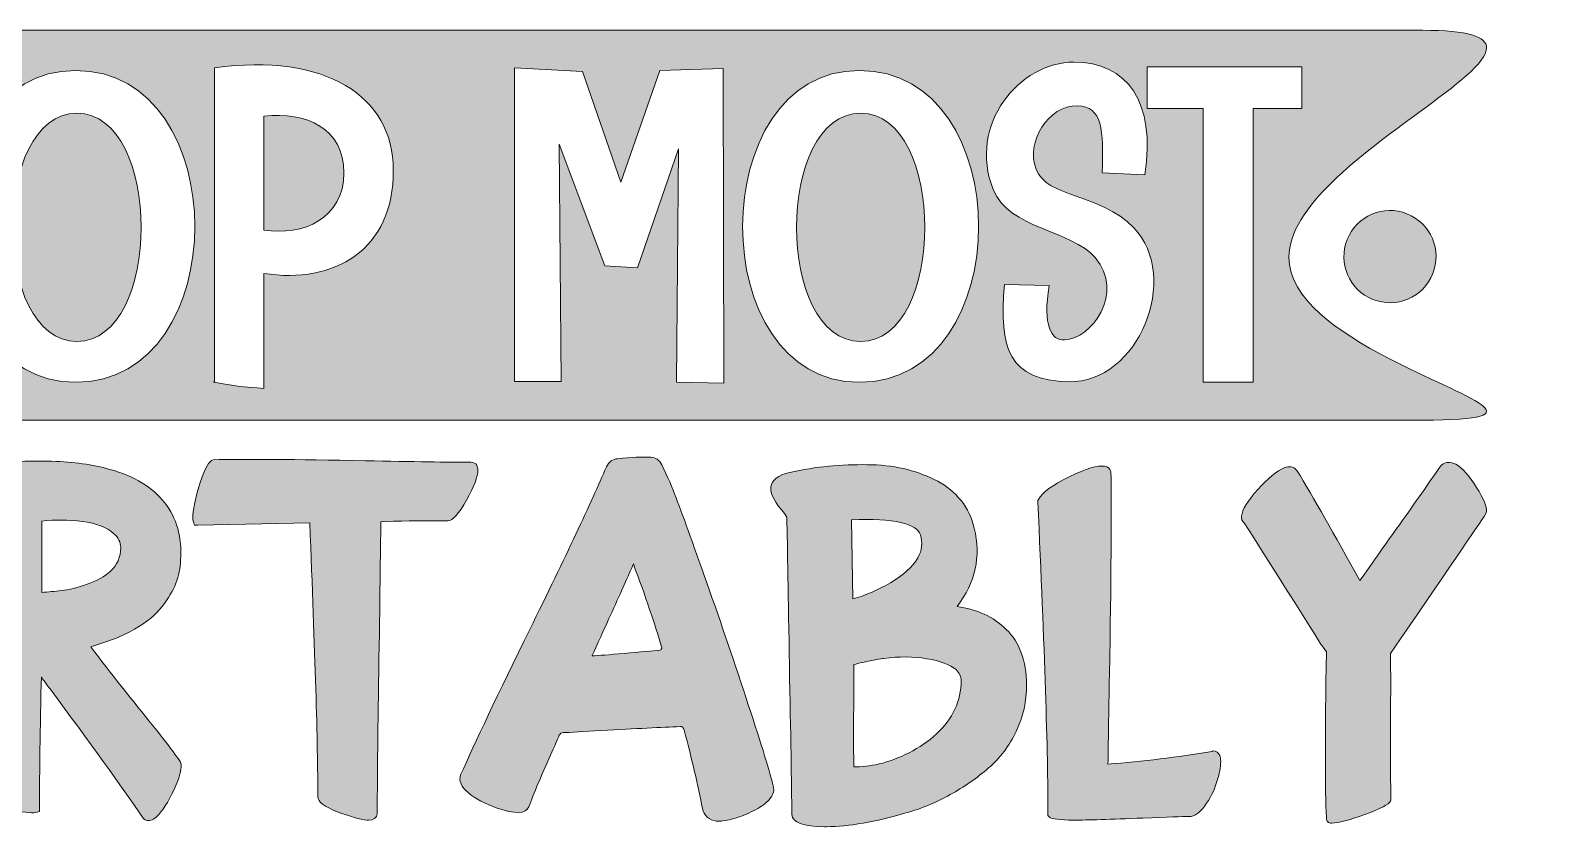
# Model space of a CAD drawing. Header units: inches. Extents: x 155 to 924, y -1017 to -64.
# Drawn here: x 539.6 to 924, y -1016.5 to -814.6 of the extents above; entities that cross this region are included whole.
import ezdxf

# ---------------------------------------------------------------- set-up
doc = ezdxf.new("R2010")
doc.units = ezdxf.units.IN
doc.header["$MEASUREMENT"] = 0
doc.layers.add('Layer 1', color=7, linetype='Continuous')

# ---------------------------------------------------------------- blocks, each defined once
blk = doc.blocks.new('block 5')
at = {"layer": 'Layer 1', "true_color": 0xffffff}
h = blk.add_hatch(color=7, dxfattribs=at)
h.dxf.hatch_style = 2
edge = h.paths.add_edge_path()
edge.add_spline(control_points=[(577.46, -999.76), (578.24, -1000.7), (577.91, -1002.81), (576.5, -1006.07), (575.08, -1009.34), (573.64, -1011.79), (572.18, -1013.42), (571.23, -1014.45), (570.33, -1014.97), (569.47, -1014.97), (569.13, -1014.97), (568.78, -1014.84), (568.44, -1014.58), (568.44, -1014.58), (568.18, -1014.32), (568.18, -1014.32), (562.6, -1006.16), (554.73, -995.24), (544.59, -981.58), (544.33, -981.24), (543.95, -980.72), (543.43, -980.03), (542.92, -979.35), (542.57, -978.87), (542.4, -978.62), (542.4, -978.62), (542.27, -982.61), (542.27, -982.61), (542.01, -997.14), (541.89, -1006.85), (541.89, -1011.74), (541.89, -1011.74), (541.89, -1012.65), (541.89, -1012.65), (541.89, -1012.65), (540.98, -1012.9), (540.98, -1012.9), (539.69, -1013.16), (537.5, -1012.86), (534.41, -1012), (531.32, -1011.14), (529.17, -1010.24), (527.96, -1009.3), (527.27, -1008.7), (526.93, -1008.09), (526.93, -1007.49), (526.93, -992.71), (526.07, -965.94), (524.35, -927.18), (524.35, -927.18), (524.35, -926.8), (524.35, -926.8), (524.35, -926.8), (524.48, -926.54), (524.48, -926.54), (524.91, -925.77), (527.04, -925.08), (530.86, -924.48), (534.69, -923.88), (539.39, -923.66), (544.98, -923.83), (550.56, -924), (555.46, -924.69), (559.67, -925.89), (565.95, -927.61), (570.61, -930.43), (573.66, -934.34), (576.71, -938.25), (578.06, -943.08), (577.72, -948.84), (577.63, -950.9), (577.22, -952.88), (576.5, -954.77), (575.76, -956.66), (574.6, -958.64), (573.01, -960.7), (571.42, -962.76), (569.08, -964.67), (565.99, -966.43), (562.9, -968.2), (559.2, -969.68), (554.9, -970.88), (557.48, -974.32), (561.48, -979.43), (566.89, -986.22), (572.13, -992.67), (575.66, -997.18), (577.46, -999.76)], knot_values=[0, 0, 0, 0, 1, 1, 1, 2, 2, 2, 3, 3, 3, 4, 4, 4, 5, 5, 5, 6, 6, 6, 7, 7, 7, 8, 8, 8, 9, 9, 9, 10, 10, 10, 11, 11, 11, 12, 12, 12, 13, 13, 13, 14, 14, 14, 15, 15, 15, 16, 16, 16, 17, 17, 17, 18, 18, 18, 19, 19, 19, 20, 20, 20, 21, 21, 21, 22, 22, 22, 23, 23, 23, 24, 24, 24, 25, 25, 25, 26, 26, 26, 27, 27, 27, 28, 28, 28, 29, 29, 29, 29], degree=3, periodic=1)
edge = h.paths.add_edge_path()
edge.add_spline(control_points=[(562.51, -945.75), (562.51, -944.37), (561.91, -943.17), (560.7, -942.14), (558.98, -940.59), (556.34, -939.58), (552.78, -939.11), (549.21, -938.64), (545.79, -938.61), (542.53, -939.04), (542.53, -939.04), (542.53, -957.09), (542.53, -957.09), (544.08, -957), (545.75, -956.85), (547.56, -956.64), (549.36, -956.42), (551.51, -955.89), (554, -955.03), (556.49, -954.17), (558.43, -953.09), (559.8, -951.8), (561.61, -950.17), (562.51, -948.15), (562.51, -945.75)], knot_values=[0, 0, 0, 0, 1, 1, 1, 2, 2, 2, 3, 3, 3, 4, 4, 4, 5, 5, 5, 6, 6, 6, 7, 7, 7, 8, 8, 8, 8], degree=3, periodic=1)
h = blk.add_hatch(color=7, dxfattribs=at)
h.dxf.hatch_style = 2
edge = h.paths.add_edge_path()
edge.add_spline(control_points=[(652.87, -924.86), (653.04, -925.21), (653.13, -925.64), (653.13, -926.15), (653.13, -927.7), (652.16, -930.21), (650.23, -933.69), (648.29, -937.17), (646.72, -938.91), (645.52, -938.91), (641.91, -938.91), (637.31, -938.96), (631.73, -939.04), (631.73, -939.04), (628.51, -939.17), (628.51, -939.17), (628.42, -946.65), (628.25, -959.28), (627.99, -977.07), (627.73, -994), (627.6, -1006.07), (627.6, -1013.29), (627.43, -1014.32), (626.7, -1014.84), (625.41, -1014.84), (625.24, -1014.84), (625.11, -1014.84), (625.03, -1014.84), (623.22, -1014.67), (620.69, -1013.96), (617.42, -1012.71), (614.15, -1011.47), (612.52, -1010.2), (612.52, -1008.91), (612.52, -995.59), (611.83, -972.43), (610.46, -939.43), (610.46, -939.43), (582.1, -940.07), (582.1, -940.07), (582.1, -940.07), (581.2, -940.07), (581.2, -940.07), (581.2, -940.07), (580.94, -939.17), (580.94, -939.17), (580.6, -938.06), (580.88, -935.8), (581.78, -932.4), (582.68, -929.01), (583.56, -926.54), (584.42, -924.99), (584.94, -924.13), (585.45, -923.62), (585.97, -923.44), (593.87, -923.27), (606.72, -923.36), (624.51, -923.7), (636.8, -923.96), (645.74, -924.09), (651.32, -924.09), (652.01, -924.09), (652.53, -924.35), (652.87, -924.86)], knot_values=[0, 0, 0, 0, 1, 1, 1, 2, 2, 2, 3, 3, 3, 4, 4, 4, 5, 5, 5, 6, 6, 6, 7, 7, 7, 8, 8, 8, 9, 9, 9, 10, 10, 10, 11, 11, 11, 12, 12, 12, 13, 13, 13, 14, 14, 14, 15, 15, 15, 16, 16, 16, 17, 17, 17, 18, 18, 18, 19, 19, 19, 20, 20, 20, 21, 21, 21, 21], degree=3, periodic=1)
h = blk.add_hatch(color=7, dxfattribs=at)
h.dxf.hatch_style = 2
edge = h.paths.add_edge_path()
edge.add_spline(control_points=[(703.4, -933.11), (705.38, -938.27), (708.21, -946.11), (711.91, -956.64), (715.6, -967.17), (719.08, -977.44), (722.35, -987.45), (725.61, -997.46), (727.55, -1003.88), (728.15, -1006.72), (728.32, -1007.66), (727.93, -1008.65), (726.99, -1009.68), (726.22, -1010.54), (725.08, -1011.38), (723.57, -1012.2), (722.07, -1013.01), (720.46, -1013.7), (718.74, -1014.26), (717.02, -1014.82), (715.56, -1015.1), (714.36, -1015.1), (714.1, -1015.1), (713.84, -1015.1), (713.58, -1015.1), (712.72, -1015.01), (711.97, -1014.67), (711.33, -1014.06), (710.68, -1013.47), (710.27, -1012.73), (710.1, -1011.87), (708.98, -1006.12), (707.44, -999.5), (705.46, -992.02), (705.29, -991.33), (704.95, -991.03), (704.43, -991.12), (699.88, -991.29), (693.22, -991.64), (684.45, -992.15), (679.81, -992.41), (676.59, -992.58), (674.78, -992.67), (674.35, -992.67), (674.01, -992.88), (673.75, -993.31), (673.24, -994.6), (672.51, -996.28), (671.56, -998.34), (669.15, -1003.75), (667.31, -1008.14), (666.02, -1011.49), (665.33, -1013.29), (662.58, -1013.38), (657.77, -1011.74), (654.93, -1010.71), (652.59, -1009.45), (650.74, -1007.94), (648.9, -1006.44), (648.23, -1004.91), (648.74, -1003.37), (652.35, -995.29), (658.2, -983), (666.27, -966.5), (675.38, -948.02), (681.87, -934.27), (685.74, -925.25), (686.34, -923.96), (687.29, -923.27), (688.57, -923.19), (692.1, -922.85), (694.89, -922.71), (696.96, -922.8), (698.24, -922.89), (699.19, -923.53), (699.79, -924.73), (701.25, -927.74), (702.45, -930.53), (703.4, -933.11)], knot_values=[0, 0, 0, 0, 1, 1, 1, 2, 2, 2, 3, 3, 3, 4, 4, 4, 5, 5, 5, 6, 6, 6, 7, 7, 7, 8, 8, 8, 9, 9, 9, 10, 10, 10, 11, 11, 11, 12, 12, 12, 13, 13, 13, 14, 14, 14, 15, 15, 15, 16, 16, 16, 17, 17, 17, 18, 18, 18, 19, 19, 19, 20, 20, 20, 21, 21, 21, 22, 22, 22, 23, 23, 23, 24, 24, 24, 25, 25, 25, 26, 26, 26, 26], degree=3, periodic=1)
edge = h.paths.add_edge_path()
edge.add_spline(control_points=[(699.66, -971.53), (699.75, -971.44), (699.79, -971.31), (699.79, -971.14), (698.07, -965.3), (695.67, -958.21), (692.57, -949.87), (691.28, -952.88), (689.48, -956.92), (687.16, -961.99), (685.01, -966.8), (683.33, -970.49), (682.13, -973.07), (682.13, -973.07), (682.13, -973.2), (682.13, -973.2), (683.68, -973.12), (686.38, -972.9), (690.25, -972.56), (694.38, -972.22), (697.43, -971.96), (699.4, -971.78), (699.49, -971.7), (699.57, -971.61), (699.66, -971.53)], knot_values=[0, 0, 0, 0, 1, 1, 1, 2, 2, 2, 3, 3, 3, 4, 4, 4, 5, 5, 5, 6, 6, 6, 7, 7, 7, 8, 8, 8, 8], degree=3, periodic=1)
h = blk.add_hatch(color=7, dxfattribs=at)
h.dxf.hatch_style = 2
edge = h.paths.add_edge_path()
edge.add_spline(control_points=[(774.68, -960.7), (779.67, -961.3), (783.84, -963.23), (787.19, -966.5), (790.54, -969.77), (792.26, -974.41), (792.34, -980.42), (792.34, -984.72), (791.46, -988.69), (789.7, -992.34), (787.94, -996), (785.6, -999.09), (782.68, -1001.63), (779.75, -1004.16), (776.51, -1006.42), (772.94, -1008.39), (769.38, -1010.37), (765.64, -1011.92), (761.73, -1013.03), (757.82, -1014.15), (754.19, -1015.01), (750.84, -1015.61), (747.48, -1016.21), (744.39, -1016.51), (741.56, -1016.51), (741.56, -1016.51), (741.04, -1016.51), (741.04, -1016.51), (735.63, -1016.51), (732.88, -1015.48), (732.79, -1013.42), (732.7, -1005.77), (732.49, -993.18), (732.15, -975.65), (731.89, -958.21), (731.67, -945.66), (731.5, -938.01), (731.42, -937.75), (730.94, -937.11), (730.08, -936.08), (727.85, -933.41), (727.03, -931.31), (727.63, -929.76), (728.15, -928.13), (730.08, -927.01), (733.43, -926.41), (736.79, -925.72), (740.09, -925.25), (743.36, -924.99), (746.63, -924.73), (749.87, -924.65), (753.09, -924.73), (756.32, -924.82), (759.32, -925.23), (762.12, -925.96), (764.91, -926.69), (767.47, -927.68), (769.79, -928.92), (772.11, -930.17), (774.08, -931.8), (775.72, -933.82), (777.35, -935.84), (778.46, -938.18), (779.07, -940.85), (780.79, -947.98), (779.33, -954.6), (774.68, -960.7)], knot_values=[0, 0, 0, 0, 1, 1, 1, 2, 2, 2, 3, 3, 3, 4, 4, 4, 5, 5, 5, 6, 6, 6, 7, 7, 7, 8, 8, 8, 9, 9, 9, 10, 10, 10, 11, 11, 11, 12, 12, 12, 13, 13, 13, 14, 14, 14, 15, 15, 15, 16, 16, 16, 17, 17, 17, 18, 18, 18, 19, 19, 19, 20, 20, 20, 21, 21, 21, 22, 22, 22, 22], degree=3, periodic=1)
edge = h.paths.add_edge_path()
edge.add_spline(control_points=[(764.76, -948.32), (765.79, -946.43), (766, -944.5), (765.4, -942.52), (764.54, -939.6), (758.7, -938.31), (747.87, -938.66), (747.87, -938.66), (748.26, -958.77), (748.26, -958.77), (751.35, -957.91), (754.53, -956.53), (757.8, -954.64), (761.06, -952.75), (763.38, -950.64), (764.76, -948.32)], knot_values=[0, 0, 0, 0, 1, 1, 1, 2, 2, 2, 3, 3, 3, 4, 4, 4, 5, 5, 5, 5], degree=3, periodic=1)
edge = h.paths.add_edge_path()
edge.add_spline(control_points=[(748.45, -988.35), (748.41, -994.06), (748.43, -998.38), (748.52, -1001.3), (750.4, -1001.39), (752.55, -1001.16), (754.96, -1000.59), (757.37, -1000.04), (759.88, -999.09), (762.5, -997.76), (765.12, -996.43), (767.42, -994.86), (769.4, -993.05), (773.61, -989.1), (775.72, -984.59), (775.72, -979.52), (775.72, -978.49), (775.29, -977.54), (774.43, -976.68), (772.88, -975.39), (770.41, -974.47), (767.02, -973.91), (763.62, -973.35), (759.99, -973.33), (756.12, -973.85), (755.86, -973.85), (755.13, -973.98), (753.93, -974.23), (751.52, -974.66), (749.72, -975.05), (748.52, -975.39), (748.52, -978.32), (748.49, -982.63), (748.45, -988.35)], knot_values=[0, 0, 0, 0, 1, 1, 1, 2, 2, 2, 3, 3, 3, 4, 4, 4, 5, 5, 5, 6, 6, 6, 7, 7, 7, 8, 8, 8, 9, 9, 9, 10, 10, 10, 11, 11, 11, 11], degree=3, periodic=1)
h = blk.add_hatch(color=7, dxfattribs=at)
h.dxf.hatch_style = 2
edge = h.paths.add_edge_path()
edge.add_spline(control_points=[(841.33, -998.47), (841.5, -998.9), (841.58, -999.41), (841.58, -1000.01), (841.58, -1001.39), (841.24, -1003.15), (840.55, -1005.3), (839.86, -1007.45), (838.86, -1009.43), (837.52, -1011.23), (836.19, -1013.03), (834.88, -1013.94), (833.59, -1013.94), (831.96, -1013.94), (828.05, -1014.06), (821.86, -1014.32), (813.52, -1014.67), (807.68, -1014.84), (804.33, -1014.84), (800.72, -1014.84), (798.66, -1014.58), (798.14, -1014.06), (798.14, -1014.06), (797.76, -1013.68), (797.76, -1013.68), (797.76, -1013.68), (797.76, -1013.16), (797.76, -1013.16), (797.76, -997.87), (796.9, -971.48), (795.18, -934.02), (795.18, -934.02), (795.18, -933.76), (795.18, -933.76), (795.18, -933.76), (795.31, -933.5), (795.31, -933.5), (796.25, -931.78), (798.87, -929.87), (803.17, -927.76), (807.47, -925.66), (810.43, -924.78), (812.06, -925.12), (812.92, -925.21), (813.48, -925.64), (813.74, -926.41), (813.91, -936.72), (813.78, -953.87), (813.35, -977.84), (813.18, -987.9), (813.05, -995.5), (812.97, -1000.66), (821.82, -999.97), (830.63, -998.9), (839.39, -997.44), (839.39, -997.44), (839.65, -997.31), (839.65, -997.31), (840.42, -997.31), (840.98, -997.69), (841.33, -998.47)], knot_values=[0, 0, 0, 0, 1, 1, 1, 2, 2, 2, 3, 3, 3, 4, 4, 4, 5, 5, 5, 6, 6, 6, 7, 7, 7, 8, 8, 8, 9, 9, 9, 10, 10, 10, 11, 11, 11, 12, 12, 12, 13, 13, 13, 14, 14, 14, 15, 15, 15, 16, 16, 16, 17, 17, 17, 18, 18, 18, 19, 19, 19, 20, 20, 20, 20], degree=3, periodic=1)
h = blk.add_hatch(color=7, dxfattribs=at)
h.dxf.hatch_style = 2
edge = h.paths.add_edge_path()
edge.add_spline(control_points=[(909, -936.59), (909, -936.59), (908.87, -937.11), (908.87, -937.11), (906.72, -940.38), (898.64, -952.19), (884.64, -972.56), (884.72, -976.25), (884.72, -982.74), (884.64, -992.02), (884.64, -1000.87), (884.68, -1006.72), (884.77, -1009.55), (884.77, -1009.55), (884.77, -1009.81), (884.77, -1009.81), (884.77, -1009.81), (884.64, -1010.07), (884.64, -1010.07), (884.29, -1010.84), (882.12, -1011.96), (878.13, -1013.42), (874.13, -1014.88), (871.36, -1015.61), (869.81, -1015.61), (869.64, -1015.61), (869.51, -1015.61), (869.43, -1015.61), (868.65, -1015.44), (868.31, -1014.93), (868.39, -1014.06), (868.05, -1007.45), (868.05, -993.48), (868.39, -972.17), (867.79, -971.31), (867.28, -970.58), (866.85, -969.98), (859.71, -958.64), (853.27, -948.45), (847.51, -939.43), (847, -939), (846.78, -938.44), (846.87, -937.75), (847.04, -936.12), (848.41, -933.87), (850.99, -930.99), (853.57, -928.11), (855.8, -926.28), (857.7, -925.51), (858.99, -925.08), (859.97, -925.21), (860.66, -925.89), (860.66, -925.89), (860.92, -926.15), (860.92, -926.15), (865.04, -933.03), (870.37, -942.35), (876.9, -954.12), (879.74, -950), (883.69, -944.41), (888.76, -937.37), (893.4, -930.75), (896.28, -926.62), (897.4, -924.99), (897.4, -924.99), (897.66, -924.73), (897.66, -924.73), (898.6, -923.96), (899.8, -923.92), (901.26, -924.61), (902.9, -925.55), (904.64, -927.51), (906.49, -930.47), (908.33, -933.43), (909.17, -935.48), (909, -936.59)], knot_values=[0, 0, 0, 0, 1, 1, 1, 2, 2, 2, 3, 3, 3, 4, 4, 4, 5, 5, 5, 6, 6, 6, 7, 7, 7, 8, 8, 8, 9, 9, 9, 10, 10, 10, 11, 11, 11, 12, 12, 12, 13, 13, 13, 14, 14, 14, 15, 15, 15, 16, 16, 16, 17, 17, 17, 18, 18, 18, 19, 19, 19, 20, 20, 20, 21, 21, 21, 22, 22, 22, 23, 23, 23, 24, 24, 24, 25, 25, 25, 25], degree=3, periodic=1)
at = {"layer": 'Layer 1', "lineweight": 0}
for points, knots in [([(577.46, -999.76), (578.24, -1000.7), (577.91, -1002.81), (576.5, -1006.07), (575.08, -1009.34), (573.64, -1011.79), (572.18, -1013.42), (571.23, -1014.45), (570.33, -1014.97), (569.47, -1014.97), (569.13, -1014.97), (568.78, -1014.84), (568.44, -1014.58), (568.44, -1014.58), (568.18, -1014.32), (568.18, -1014.32), (562.6, -1006.16), (554.73, -995.24), (544.59, -981.58), (544.33, -981.24), (543.95, -980.72), (543.43, -980.03), (542.92, -979.35), (542.57, -978.87), (542.4, -978.62), (542.4, -978.62), (542.27, -982.61), (542.27, -982.61), (542.01, -997.14), (541.89, -1006.85), (541.89, -1011.74), (541.89, -1011.74), (541.89, -1012.65), (541.89, -1012.65), (541.89, -1012.65), (540.98, -1012.9), (540.98, -1012.9), (539.69, -1013.16), (537.5, -1012.86), (534.41, -1012), (531.32, -1011.14), (529.17, -1010.24), (527.96, -1009.3), (527.27, -1008.7), (526.93, -1008.09), (526.93, -1007.49), (526.93, -992.71), (526.07, -965.94), (524.35, -927.18), (524.35, -927.18), (524.35, -926.8), (524.35, -926.8), (524.35, -926.8), (524.48, -926.54), (524.48, -926.54), (524.91, -925.77), (527.04, -925.08), (530.86, -924.48), (534.69, -923.88), (539.39, -923.66), (544.98, -923.83), (550.56, -924), (555.46, -924.69), (559.67, -925.89), (565.95, -927.61), (570.61, -930.43), (573.66, -934.34), (576.71, -938.25), (578.06, -943.08), (577.72, -948.84), (577.63, -950.9), (577.22, -952.88), (576.5, -954.77), (575.76, -956.66), (574.6, -958.64), (573.01, -960.7), (571.42, -962.76), (569.08, -964.67), (565.99, -966.43), (562.9, -968.2), (559.2, -969.68), (554.9, -970.88), (557.48, -974.32), (561.48, -979.43), (566.89, -986.22), (572.13, -992.67), (575.66, -997.18), (577.46, -999.76)], [0, 0, 0, 0, 1, 1, 1, 2, 2, 2, 3, 3, 3, 4, 4, 4, 5, 5, 5, 6, 6, 6, 7, 7, 7, 8, 8, 8, 9, 9, 9, 10, 10, 10, 11, 11, 11, 12, 12, 12, 13, 13, 13, 14, 14, 14, 15, 15, 15, 16, 16, 16, 17, 17, 17, 18, 18, 18, 19, 19, 19, 20, 20, 20, 21, 21, 21, 22, 22, 22, 23, 23, 23, 24, 24, 24, 25, 25, 25, 26, 26, 26, 27, 27, 27, 28, 28, 28, 29, 29, 29, 29]), ([(652.87, -924.86), (653.04, -925.21), (653.13, -925.64), (653.13, -926.15), (653.13, -927.7), (652.16, -930.21), (650.23, -933.69), (648.29, -937.17), (646.72, -938.91), (645.52, -938.91), (641.91, -938.91), (637.31, -938.96), (631.73, -939.04), (631.73, -939.04), (628.51, -939.17), (628.51, -939.17), (628.42, -946.65), (628.25, -959.28), (627.99, -977.07), (627.73, -994), (627.6, -1006.07), (627.6, -1013.29), (627.43, -1014.32), (626.7, -1014.84), (625.41, -1014.84), (625.24, -1014.84), (625.11, -1014.84), (625.03, -1014.84), (623.22, -1014.67), (620.69, -1013.96), (617.42, -1012.71), (614.15, -1011.47), (612.52, -1010.2), (612.52, -1008.91), (612.52, -995.59), (611.83, -972.43), (610.46, -939.43), (610.46, -939.43), (582.1, -940.07), (582.1, -940.07), (582.1, -940.07), (581.2, -940.07), (581.2, -940.07), (581.2, -940.07), (580.94, -939.17), (580.94, -939.17), (580.6, -938.06), (580.88, -935.8), (581.78, -932.4), (582.68, -929.01), (583.56, -926.54), (584.42, -924.99), (584.94, -924.13), (585.45, -923.62), (585.97, -923.44), (593.87, -923.27), (606.72, -923.36), (624.51, -923.7), (636.8, -923.96), (645.74, -924.09), (651.32, -924.09), (652.01, -924.09), (652.53, -924.35), (652.87, -924.86)], [0, 0, 0, 0, 1, 1, 1, 2, 2, 2, 3, 3, 3, 4, 4, 4, 5, 5, 5, 6, 6, 6, 7, 7, 7, 8, 8, 8, 9, 9, 9, 10, 10, 10, 11, 11, 11, 12, 12, 12, 13, 13, 13, 14, 14, 14, 15, 15, 15, 16, 16, 16, 17, 17, 17, 18, 18, 18, 19, 19, 19, 20, 20, 20, 21, 21, 21, 21]), ([(703.4, -933.11), (705.38, -938.27), (708.21, -946.11), (711.91, -956.64), (715.6, -967.17), (719.08, -977.44), (722.35, -987.45), (725.61, -997.46), (727.55, -1003.88), (728.15, -1006.72), (728.32, -1007.66), (727.93, -1008.65), (726.99, -1009.68), (726.22, -1010.54), (725.08, -1011.38), (723.57, -1012.2), (722.07, -1013.01), (720.46, -1013.7), (718.74, -1014.26), (717.02, -1014.82), (715.56, -1015.1), (714.36, -1015.1), (714.1, -1015.1), (713.84, -1015.1), (713.58, -1015.1), (712.72, -1015.01), (711.97, -1014.67), (711.33, -1014.06), (710.68, -1013.47), (710.27, -1012.73), (710.1, -1011.87), (708.98, -1006.12), (707.44, -999.5), (705.46, -992.02), (705.29, -991.33), (704.95, -991.03), (704.43, -991.12), (699.88, -991.29), (693.22, -991.64), (684.45, -992.15), (679.81, -992.41), (676.59, -992.58), (674.78, -992.67), (674.35, -992.67), (674.01, -992.88), (673.75, -993.31), (673.24, -994.6), (672.51, -996.28), (671.56, -998.34), (669.15, -1003.75), (667.31, -1008.14), (666.02, -1011.49), (665.33, -1013.29), (662.58, -1013.38), (657.77, -1011.74), (654.93, -1010.71), (652.59, -1009.45), (650.74, -1007.94), (648.9, -1006.44), (648.23, -1004.91), (648.74, -1003.37), (652.35, -995.29), (658.2, -983), (666.27, -966.5), (675.38, -948.02), (681.87, -934.27), (685.74, -925.25), (686.34, -923.96), (687.29, -923.27), (688.57, -923.19), (692.1, -922.85), (694.89, -922.71), (696.96, -922.8), (698.24, -922.89), (699.19, -923.53), (699.79, -924.73), (701.25, -927.74), (702.45, -930.53), (703.4, -933.11)], [0, 0, 0, 0, 1, 1, 1, 2, 2, 2, 3, 3, 3, 4, 4, 4, 5, 5, 5, 6, 6, 6, 7, 7, 7, 8, 8, 8, 9, 9, 9, 10, 10, 10, 11, 11, 11, 12, 12, 12, 13, 13, 13, 14, 14, 14, 15, 15, 15, 16, 16, 16, 17, 17, 17, 18, 18, 18, 19, 19, 19, 20, 20, 20, 21, 21, 21, 22, 22, 22, 23, 23, 23, 24, 24, 24, 25, 25, 25, 26, 26, 26, 26]), ([(774.68, -960.7), (779.67, -961.3), (783.84, -963.23), (787.19, -966.5), (790.54, -969.77), (792.26, -974.41), (792.34, -980.42), (792.34, -984.72), (791.46, -988.69), (789.7, -992.34), (787.94, -996), (785.6, -999.09), (782.68, -1001.63), (779.75, -1004.16), (776.51, -1006.42), (772.94, -1008.39), (769.38, -1010.37), (765.64, -1011.92), (761.73, -1013.03), (757.82, -1014.15), (754.19, -1015.01), (750.84, -1015.61), (747.48, -1016.21), (744.39, -1016.51), (741.56, -1016.51), (741.56, -1016.51), (741.04, -1016.51), (741.04, -1016.51), (735.63, -1016.51), (732.88, -1015.48), (732.79, -1013.42), (732.7, -1005.77), (732.49, -993.18), (732.15, -975.65), (731.89, -958.21), (731.67, -945.66), (731.5, -938.01), (731.42, -937.75), (730.94, -937.11), (730.08, -936.08), (727.85, -933.41), (727.03, -931.31), (727.63, -929.76), (728.15, -928.13), (730.08, -927.01), (733.43, -926.41), (736.79, -925.72), (740.09, -925.25), (743.36, -924.99), (746.63, -924.73), (749.87, -924.65), (753.09, -924.73), (756.32, -924.82), (759.32, -925.23), (762.12, -925.96), (764.91, -926.69), (767.47, -927.68), (769.79, -928.92), (772.11, -930.17), (774.08, -931.8), (775.72, -933.82), (777.35, -935.84), (778.46, -938.18), (779.07, -940.85), (780.79, -947.98), (779.33, -954.6), (774.68, -960.7)], [0, 0, 0, 0, 1, 1, 1, 2, 2, 2, 3, 3, 3, 4, 4, 4, 5, 5, 5, 6, 6, 6, 7, 7, 7, 8, 8, 8, 9, 9, 9, 10, 10, 10, 11, 11, 11, 12, 12, 12, 13, 13, 13, 14, 14, 14, 15, 15, 15, 16, 16, 16, 17, 17, 17, 18, 18, 18, 19, 19, 19, 20, 20, 20, 21, 21, 21, 22, 22, 22, 22]), ([(841.33, -998.47), (841.5, -998.9), (841.58, -999.41), (841.58, -1000.01), (841.58, -1001.39), (841.24, -1003.15), (840.55, -1005.3), (839.86, -1007.45), (838.86, -1009.43), (837.52, -1011.23), (836.19, -1013.03), (834.88, -1013.94), (833.59, -1013.94), (831.96, -1013.94), (828.05, -1014.06), (821.86, -1014.32), (813.52, -1014.67), (807.68, -1014.84), (804.33, -1014.84), (800.72, -1014.84), (798.66, -1014.58), (798.14, -1014.06), (798.14, -1014.06), (797.76, -1013.68), (797.76, -1013.68), (797.76, -1013.68), (797.76, -1013.16), (797.76, -1013.16), (797.76, -997.87), (796.9, -971.48), (795.18, -934.02), (795.18, -934.02), (795.18, -933.76), (795.18, -933.76), (795.18, -933.76), (795.31, -933.5), (795.31, -933.5), (796.25, -931.78), (798.87, -929.87), (803.17, -927.76), (807.47, -925.66), (810.43, -924.78), (812.06, -925.12), (812.92, -925.21), (813.48, -925.64), (813.74, -926.41), (813.91, -936.72), (813.78, -953.87), (813.35, -977.84), (813.18, -987.9), (813.05, -995.5), (812.97, -1000.66), (821.82, -999.97), (830.63, -998.9), (839.39, -997.44), (839.39, -997.44), (839.65, -997.31), (839.65, -997.31), (840.42, -997.31), (840.98, -997.69), (841.33, -998.47)], [0, 0, 0, 0, 1, 1, 1, 2, 2, 2, 3, 3, 3, 4, 4, 4, 5, 5, 5, 6, 6, 6, 7, 7, 7, 8, 8, 8, 9, 9, 9, 10, 10, 10, 11, 11, 11, 12, 12, 12, 13, 13, 13, 14, 14, 14, 15, 15, 15, 16, 16, 16, 17, 17, 17, 18, 18, 18, 19, 19, 19, 20, 20, 20, 20]), ([(909, -936.59), (909, -936.59), (908.87, -937.11), (908.87, -937.11), (906.72, -940.38), (898.64, -952.19), (884.64, -972.56), (884.72, -976.25), (884.72, -982.74), (884.64, -992.02), (884.64, -1000.87), (884.68, -1006.72), (884.77, -1009.55), (884.77, -1009.55), (884.77, -1009.81), (884.77, -1009.81), (884.77, -1009.81), (884.64, -1010.07), (884.64, -1010.07), (884.29, -1010.84), (882.12, -1011.96), (878.13, -1013.42), (874.13, -1014.88), (871.36, -1015.61), (869.81, -1015.61), (869.64, -1015.61), (869.51, -1015.61), (869.43, -1015.61), (868.65, -1015.44), (868.31, -1014.93), (868.39, -1014.06), (868.05, -1007.45), (868.05, -993.48), (868.39, -972.17), (867.79, -971.31), (867.28, -970.58), (866.85, -969.98), (859.71, -958.64), (853.27, -948.45), (847.51, -939.43), (847, -939), (846.78, -938.44), (846.87, -937.75), (847.04, -936.12), (848.41, -933.87), (850.99, -930.99), (853.57, -928.11), (855.8, -926.28), (857.7, -925.51), (858.99, -925.08), (859.97, -925.21), (860.66, -925.89), (860.66, -925.89), (860.92, -926.15), (860.92, -926.15), (865.04, -933.03), (870.37, -942.35), (876.9, -954.12), (879.74, -950), (883.69, -944.41), (888.76, -937.37), (893.4, -930.75), (896.28, -926.62), (897.4, -924.99), (897.4, -924.99), (897.66, -924.73), (897.66, -924.73), (898.6, -923.96), (899.8, -923.92), (901.26, -924.61), (902.9, -925.55), (904.64, -927.51), (906.49, -930.47), (908.33, -933.43), (909.17, -935.48), (909, -936.59)], [0, 0, 0, 0, 1, 1, 1, 2, 2, 2, 3, 3, 3, 4, 4, 4, 5, 5, 5, 6, 6, 6, 7, 7, 7, 8, 8, 8, 9, 9, 9, 10, 10, 10, 11, 11, 11, 12, 12, 12, 13, 13, 13, 14, 14, 14, 15, 15, 15, 16, 16, 16, 17, 17, 17, 18, 18, 18, 19, 19, 19, 20, 20, 20, 21, 21, 21, 22, 22, 22, 23, 23, 23, 24, 24, 24, 25, 25, 25, 25]), ([(562.51, -945.75), (562.51, -944.37), (561.91, -943.17), (560.7, -942.14), (558.98, -940.59), (556.34, -939.58), (552.78, -939.11), (549.21, -938.64), (545.79, -938.61), (542.53, -939.04), (542.53, -939.04), (542.53, -957.09), (542.53, -957.09), (544.08, -957), (545.75, -956.85), (547.56, -956.64), (549.36, -956.42), (551.51, -955.89), (554, -955.03), (556.49, -954.17), (558.43, -953.09), (559.8, -951.8), (561.61, -950.17), (562.51, -948.15), (562.51, -945.75)], [0, 0, 0, 0, 1, 1, 1, 2, 2, 2, 3, 3, 3, 4, 4, 4, 5, 5, 5, 6, 6, 6, 7, 7, 7, 8, 8, 8, 8]), ([(764.76, -948.32), (765.79, -946.43), (766, -944.5), (765.4, -942.52), (764.54, -939.6), (758.7, -938.31), (747.87, -938.66), (747.87, -938.66), (748.26, -958.77), (748.26, -958.77), (751.35, -957.91), (754.53, -956.53), (757.8, -954.64), (761.06, -952.75), (763.38, -950.64), (764.76, -948.32)], [0, 0, 0, 0, 1, 1, 1, 2, 2, 2, 3, 3, 3, 4, 4, 4, 5, 5, 5, 5]), ([(699.66, -971.53), (699.75, -971.44), (699.79, -971.31), (699.79, -971.14), (698.07, -965.3), (695.67, -958.21), (692.57, -949.87), (691.28, -952.88), (689.48, -956.92), (687.16, -961.99), (685.01, -966.8), (683.33, -970.49), (682.13, -973.07), (682.13, -973.07), (682.13, -973.2), (682.13, -973.2), (683.68, -973.12), (686.38, -972.9), (690.25, -972.56), (694.38, -972.22), (697.43, -971.96), (699.4, -971.78), (699.49, -971.7), (699.57, -971.61), (699.66, -971.53)], [0, 0, 0, 0, 1, 1, 1, 2, 2, 2, 3, 3, 3, 4, 4, 4, 5, 5, 5, 6, 6, 6, 7, 7, 7, 8, 8, 8, 8]), ([(748.45, -988.35), (748.41, -994.06), (748.43, -998.38), (748.52, -1001.3), (750.4, -1001.39), (752.55, -1001.16), (754.96, -1000.59), (757.37, -1000.04), (759.88, -999.09), (762.5, -997.76), (765.12, -996.43), (767.42, -994.86), (769.4, -993.05), (773.61, -989.1), (775.72, -984.59), (775.72, -979.52), (775.72, -978.49), (775.29, -977.54), (774.43, -976.68), (772.88, -975.39), (770.41, -974.47), (767.02, -973.91), (763.62, -973.35), (759.99, -973.33), (756.12, -973.85), (755.86, -973.85), (755.13, -973.98), (753.93, -974.23), (751.52, -974.66), (749.72, -975.05), (748.52, -975.39), (748.52, -978.32), (748.49, -982.63), (748.45, -988.35)], [0, 0, 0, 0, 1, 1, 1, 2, 2, 2, 3, 3, 3, 4, 4, 4, 5, 5, 5, 6, 6, 6, 7, 7, 7, 8, 8, 8, 9, 9, 9, 10, 10, 10, 11, 11, 11, 11])]:
    blk.add_open_spline(points, degree=3, knots=knots, dxfattribs=at)
blk = doc.blocks.new('block 7')
at = {"layer": 'Layer 1', "true_color": 0x020202}
h = blk.add_hatch(color=18, dxfattribs=at)
h.dxf.hatch_style = 2
edge = h.paths.add_edge_path()
edge.add_spline(control_points=[(884.04, -897.68), (871.48, -891.14), (858.86, -882.6), (858.86, -872.12), (858.86, -859.44), (877.33, -846.06), (891.84, -835.39), (901.27, -828.47), (909.02, -822.7), (909.02, -818.99), (909.02, -816.17), (904.5, -814.55), (892.75, -814.55), (892.75, -814.55), (186.43, -814.55), (186.43, -814.55), (174.68, -814.55), (170.16, -816.17), (170.16, -818.99), (170.16, -822.7), (177.91, -828.47), (187.34, -835.39), (201.85, -846.06), (220.32, -859.44), (220.32, -872.12), (220.32, -882.6), (207.7, -891.14), (195.14, -897.68), (175.1, -908.09), (155.13, -913.42), (186.43, -913.42), (186.43, -913.42), (892.75, -913.42), (892.75, -913.42), (924.02, -913.42), (904.08, -908.09), (884.04, -897.68)], knot_values=[0, 0, 0, 0, 1, 1, 1, 2, 2, 2, 3, 3, 3, 4, 4, 4, 5, 5, 5, 6, 6, 6, 7, 7, 7, 8, 8, 8, 9, 9, 9, 10, 10, 10, 11, 11, 11, 12, 12, 12, 12], degree=3, periodic=1)
edge = h.paths.add_edge_path()
edge.add_spline(control_points=[(251.06, -904.05), (251.06, -904.05), (239.26, -904.05), (239.26, -904.05), (239.26, -904.05), (239.14, -865.1), (239.14, -865.1), (229.7, -858.85), (224.86, -837.37), (224.03, -824.03), (224.03, -824.03), (237.25, -824.03), (237.25, -824.03), (237.84, -833.24), (240.43, -851.89), (245.27, -857.43), (249.99, -851.89), (252.94, -833.24), (253.54, -824.03), (253.54, -824.03), (266.75, -824.03), (266.75, -824.03), (265.93, -837.61), (260.5, -859.32), (250.94, -865.34), (250.94, -865.34), (251.06, -904.05), (251.06, -904.05)], knot_values=[0, 0, 0, 0, 1, 1, 1, 2, 2, 2, 3, 3, 3, 4, 4, 4, 5, 5, 5, 6, 6, 6, 7, 7, 7, 8, 8, 8, 9, 9, 9, 9], degree=3, periodic=1)
edge = h.paths.add_edge_path()
edge.add_spline(control_points=[(295.55, -903.81), (256.01, -903.81), (256.13, -824.74), (295.55, -824.74), (335.91, -824.74), (335.91, -903.81), (295.55, -903.81)], knot_values=[0, 0, 0, 0, 1, 1, 1, 2, 2, 2, 2], degree=3, periodic=1)
edge = h.paths.add_edge_path()
edge.add_spline(control_points=[(354.44, -905.23), (330.36, -905.23), (330.71, -849.76), (330.71, -826.28), (330.71, -826.28), (330.71, -823.56), (330.71, -823.56), (330.71, -823.56), (342.99, -822.62), (342.99, -822.62), (342.75, -827.1), (343.11, -893.43), (354.32, -893.43), (365.88, -893.43), (363.29, -826.28), (362.58, -822.62), (362.58, -822.62), (376.27, -822.62), (376.27, -822.62), (378.04, -880.09), (372.97, -905.23), (354.44, -905.23)], knot_values=[0, 0, 0, 0, 1, 1, 1, 2, 2, 2, 3, 3, 3, 4, 4, 4, 5, 5, 5, 6, 6, 6, 7, 7, 7, 7], degree=3, periodic=1)
edge = h.paths.add_edge_path()
edge.add_spline(control_points=[(420.05, -876.2), (420.05, -876.2), (420.05, -905.35), (420.05, -905.35), (415.56, -905.11), (411.08, -904.52), (407.3, -903.81), (407.3, -903.81), (407.54, -903.58), (407.54, -903.58), (407.54, -903.58), (407.54, -824.03), (407.54, -824.03), (435.63, -820.26), (452.86, -831.12), (452.86, -850), (453.09, -870.18), (437.87, -879.03), (420.05, -876.2)], knot_values=[0, 0, 0, 0, 1, 1, 1, 2, 2, 2, 3, 3, 3, 4, 4, 4, 5, 5, 5, 6, 6, 6, 6], degree=3, periodic=1)
edge = h.paths.add_edge_path()
edge.add_spline(control_points=[(486.37, -903.81), (446.84, -903.81), (446.95, -824.74), (486.37, -824.74), (526.74, -824.74), (526.74, -903.81), (486.37, -903.81)], knot_values=[0, 0, 0, 0, 1, 1, 1, 2, 2, 2, 2], degree=3, periodic=1)
edge = h.paths.add_edge_path()
edge.add_spline(control_points=[(551.04, -903.81), (511.51, -903.81), (511.62, -824.74), (551.04, -824.74), (591.41, -824.74), (591.41, -903.81), (551.04, -903.81)], knot_values=[0, 0, 0, 0, 1, 1, 1, 2, 2, 2, 2], degree=3, periodic=1)
edge = h.paths.add_edge_path()
edge.add_spline(control_points=[(598.84, -876.2), (598.84, -876.2), (598.84, -905.35), (598.84, -905.35), (594.35, -905.11), (589.87, -904.52), (586.09, -903.81), (586.09, -903.81), (586.33, -903.58), (586.33, -903.58), (586.33, -903.58), (586.33, -824.03), (586.33, -824.03), (614.42, -820.26), (631.65, -831.12), (631.65, -850), (631.88, -870.18), (616.66, -879.03), (598.84, -876.2)], knot_values=[0, 0, 0, 0, 1, 1, 1, 2, 2, 2, 3, 3, 3, 4, 4, 4, 5, 5, 5, 6, 6, 6, 6], degree=3, periodic=1)
h.paths.add_polyline_path([(703.51, -903.81), (703.99, -844.57), (693.6, -874.78), (685.34, -874.31), (673.77, -843.39), (674.25, -903.58), (662.44, -903.58), (662.44, -824.03), (679.67, -824.98), (689.35, -853.07), (699.27, -824.74), (715.32, -824.27), (715.55, -904.05)])
edge = h.paths.add_edge_path()
edge.add_spline(control_points=[(749.89, -903.81), (710.35, -903.81), (710.47, -824.74), (749.89, -824.74), (790.25, -824.74), (790.25, -903.81), (749.89, -903.81)], knot_values=[0, 0, 0, 0, 1, 1, 1, 2, 2, 2, 2], degree=3, periodic=1)
edge = h.paths.add_edge_path()
edge.add_spline(control_points=[(803, -903.7), (787.89, -903.34), (785.29, -895.32), (786.71, -879.03), (786.71, -879.03), (798.04, -879.27), (798.04, -879.27), (796.39, -889.54), (798.63, -893.19), (801.94, -893.08), (808.78, -892.84), (817.4, -881.16), (809.73, -872.19), (803.59, -865.1), (787.89, -864.99), (783.88, -854.96), (777.27, -838.43), (790.61, -822.62), (804.3, -822.62), (817.75, -822.62), (825.19, -832.53), (822.35, -851.18), (822.35, -851.18), (811.5, -850.71), (811.5, -850.71), (811.85, -839.61), (811.61, -833.95), (805.24, -833.71), (797.8, -833.48), (792.02, -842.92), (794.74, -849.76), (797.57, -857.2), (810.79, -855.66), (819.52, -864.63), (831.56, -877.14), (820.7, -904.05), (803, -903.7)], knot_values=[0, 0, 0, 0, 1, 1, 1, 2, 2, 2, 3, 3, 3, 4, 4, 4, 5, 5, 5, 6, 6, 6, 7, 7, 7, 8, 8, 8, 9, 9, 9, 10, 10, 10, 11, 11, 11, 12, 12, 12, 12], degree=3, periodic=1)
h.paths.add_polyline_path([(849.85, -903.81), (837.1, -903.81), (837.1, -834.42), (822.94, -834.42), (822.94, -823.8), (862.12, -823.8), (862.12, -834.42), (849.85, -834.42)])
h = blk.add_hatch(color=18, dxfattribs=at)
h.dxf.hatch_style = 2
edge = h.paths.add_edge_path()
edge.add_spline(control_points=[(551.4, -835.6), (529.68, -835.6), (529.68, -893.43), (551.4, -893.43), (573.11, -893.43), (573.11, -835.6), (551.4, -835.6)], knot_values=[0, 0, 0, 0, 1, 1, 1, 2, 2, 2, 2], degree=3, periodic=1)
h = blk.add_hatch(color=18, dxfattribs=at)
h.dxf.hatch_style = 2
edge = h.paths.add_edge_path()
edge.add_spline(control_points=[(598.84, -836.31), (598.84, -836.31), (598.84, -865.22), (598.84, -865.22), (608.75, -866.76), (619.14, -862.27), (619.14, -850.71), (619.14, -839.38), (609.58, -835.13), (598.84, -836.31)], knot_values=[0, 0, 0, 0, 1, 1, 1, 2, 2, 2, 3, 3, 3, 3], degree=3, periodic=1)
h = blk.add_hatch(color=18, dxfattribs=at)
h.dxf.hatch_style = 2
edge = h.paths.add_edge_path()
edge.add_spline(control_points=[(750.25, -835.6), (728.53, -835.6), (728.53, -893.43), (750.25, -893.43), (771.96, -893.43), (771.96, -835.6), (750.25, -835.6)], knot_values=[0, 0, 0, 0, 1, 1, 1, 2, 2, 2, 2], degree=3, periodic=1)
at = {"layer": 'Layer 1', "lineweight": 0}
for points in [[(703.51, -903.81), (703.99, -844.57), (693.6, -874.78), (685.34, -874.31), (673.77, -843.39), (674.25, -903.58), (662.44, -903.58), (662.44, -824.03), (679.67, -824.98), (689.35, -853.07), (699.27, -824.74), (715.32, -824.27), (715.55, -904.05), (703.51, -903.81)], [(849.85, -903.81), (837.1, -903.81), (837.1, -834.42), (822.94, -834.42), (822.94, -823.8), (862.12, -823.8), (862.12, -834.42), (849.85, -834.42), (849.85, -903.81)]]:
    blk.add_lwpolyline(points, dxfattribs=at)
for points, knots in [([(884.04, -897.68), (871.48, -891.14), (858.86, -882.6), (858.86, -872.12), (858.86, -859.44), (877.33, -846.06), (891.84, -835.39), (901.27, -828.47), (909.02, -822.7), (909.02, -818.99), (909.02, -816.17), (904.5, -814.55), (892.75, -814.55), (892.75, -814.55), (186.43, -814.55), (186.43, -814.55), (174.68, -814.55), (170.16, -816.17), (170.16, -818.99), (170.16, -822.7), (177.91, -828.47), (187.34, -835.39), (201.85, -846.06), (220.32, -859.44), (220.32, -872.12), (220.32, -882.6), (207.7, -891.14), (195.14, -897.68), (175.1, -908.09), (155.13, -913.42), (186.43, -913.42), (186.43, -913.42), (892.75, -913.42), (892.75, -913.42), (924.02, -913.42), (904.08, -908.09), (884.04, -897.68)], [0, 0, 0, 0, 1, 1, 1, 2, 2, 2, 3, 3, 3, 4, 4, 4, 5, 5, 5, 6, 6, 6, 7, 7, 7, 8, 8, 8, 9, 9, 9, 10, 10, 10, 11, 11, 11, 12, 12, 12, 12]), ([(598.84, -876.2), (598.84, -876.2), (598.84, -905.35), (598.84, -905.35), (594.35, -905.11), (589.87, -904.52), (586.09, -903.81), (586.09, -903.81), (586.33, -903.58), (586.33, -903.58), (586.33, -903.58), (586.33, -824.03), (586.33, -824.03), (614.42, -820.26), (631.65, -831.12), (631.65, -850), (631.88, -870.18), (616.66, -879.03), (598.84, -876.2)], [0, 0, 0, 0, 1, 1, 1, 2, 2, 2, 3, 3, 3, 4, 4, 4, 5, 5, 5, 6, 6, 6, 6]), ([(803, -903.7), (787.89, -903.34), (785.29, -895.32), (786.71, -879.03), (786.71, -879.03), (798.04, -879.27), (798.04, -879.27), (796.39, -889.54), (798.63, -893.19), (801.94, -893.08), (808.78, -892.84), (817.4, -881.16), (809.73, -872.19), (803.59, -865.1), (787.89, -864.99), (783.88, -854.96), (777.27, -838.43), (790.61, -822.62), (804.3, -822.62), (817.75, -822.62), (825.19, -832.53), (822.35, -851.18), (822.35, -851.18), (811.5, -850.71), (811.5, -850.71), (811.85, -839.61), (811.61, -833.95), (805.24, -833.71), (797.8, -833.48), (792.02, -842.92), (794.74, -849.76), (797.57, -857.2), (810.79, -855.66), (819.52, -864.63), (831.56, -877.14), (820.7, -904.05), (803, -903.7)], [0, 0, 0, 0, 1, 1, 1, 2, 2, 2, 3, 3, 3, 4, 4, 4, 5, 5, 5, 6, 6, 6, 7, 7, 7, 8, 8, 8, 9, 9, 9, 10, 10, 10, 11, 11, 11, 12, 12, 12, 12]), ([(551.04, -903.81), (511.51, -903.81), (511.62, -824.74), (551.04, -824.74), (591.41, -824.74), (591.41, -903.81), (551.04, -903.81)], [0, 0, 0, 0, 1, 1, 1, 2, 2, 2, 2]), ([(749.89, -903.81), (710.35, -903.81), (710.47, -824.74), (749.89, -824.74), (790.25, -824.74), (790.25, -903.81), (749.89, -903.81)], [0, 0, 0, 0, 1, 1, 1, 2, 2, 2, 2]), ([(551.4, -835.6), (529.68, -835.6), (529.68, -893.43), (551.4, -893.43), (573.11, -893.43), (573.11, -835.6), (551.4, -835.6)], [0, 0, 0, 0, 1, 1, 1, 2, 2, 2, 2]), ([(598.84, -836.31), (598.84, -836.31), (598.84, -865.22), (598.84, -865.22), (608.75, -866.76), (619.14, -862.27), (619.14, -850.71), (619.14, -839.38), (609.58, -835.13), (598.84, -836.31)], [0, 0, 0, 0, 1, 1, 1, 2, 2, 2, 3, 3, 3, 3]), ([(750.25, -835.6), (728.53, -835.6), (728.53, -893.43), (750.25, -893.43), (771.96, -893.43), (771.96, -835.6), (750.25, -835.6)], [0, 0, 0, 0, 1, 1, 1, 2, 2, 2, 2])]:
    blk.add_open_spline(points, degree=3, knots=knots, dxfattribs=at)

msp = doc.modelspace()

# ---------------------------------------------------------------- hatches: boundary and pattern name
at = {"layer": 'Layer 1', "true_color": 0xffffff}
h = msp.add_hatch(color=7, dxfattribs=at)
h.dxf.hatch_style = 2
edge = h.paths.add_edge_path()
edge.add_spline(control_points=[(889.9, -861.56), (895.63, -864.54), (897.86, -871.6), (894.88, -877.33), (891.91, -883.05), (884.85, -885.29), (879.12, -882.31), (873.39, -879.33), (871.16, -872.28), (874.14, -866.55), (877.12, -860.82), (884.17, -858.59), (889.9, -861.56)], knot_values=[0, 0, 0, 0, 1, 1, 1, 2, 2, 2, 3, 3, 3, 4, 4, 4, 4], degree=3, periodic=1)

# ---------------------------------------------------------------- linework, layer by layer
at = {"layer": 'Layer 1', "lineweight": 0}
msp.add_open_spline([(889.9, -861.56), (895.63, -864.54), (897.86, -871.6), (894.88, -877.33), (891.91, -883.05), (884.85, -885.29), (879.12, -882.31), (873.39, -879.33), (871.16, -872.28), (874.14, -866.55), (877.12, -860.82), (884.17, -858.59), (889.9, -861.56)], degree=3, knots=[0, 0, 0, 0, 1, 1, 1, 2, 2, 2, 3, 3, 3, 4, 4, 4, 4], dxfattribs=at)

# ---------------------------------------------------------------- block references
at = {"layer": 'Layer 1'}
for name in ['block 7', 'block 5']:
    msp.add_blockref(name, (0, 0), dxfattribs=at)

doc.saveas('drawing.dxf')
